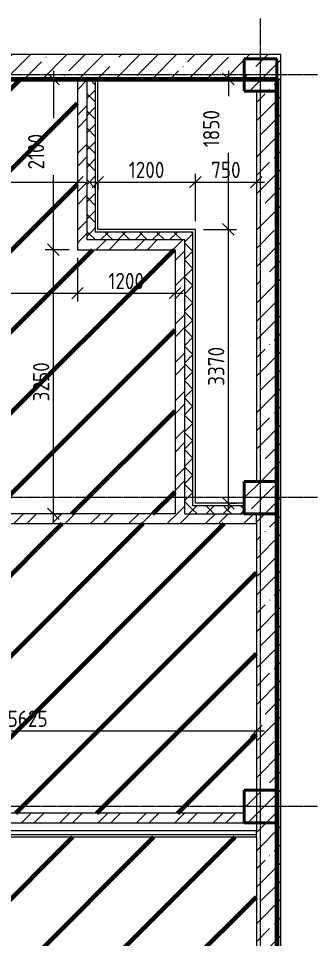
# Model space of a CAD drawing. Header units: millimetres. Extents: x -56773 to 323062, y -262288 to 76460.
# Drawn here: x -6175 to -2497, y 13180 to 24501 of the extents above; entities that cross this region are included whole.
import ezdxf

# ---------------------------------------------------------------- set-up
doc = ezdxf.new("R2010")
doc.units = ezdxf.units.MM
doc.linetypes.add('ADSK_Линия сетки', pattern=[25, 20, -2.5, 0, -2.5])
for name, color, linetype, lineweight in [('1.1) Шлифовка потолка', 5, 'Continuous', 60), ('Несущие колонны', 7, 'Continuous', 18), ('Оси', 7, 'Continuous', 9), ('Размеры', 7, 'Continuous', 9), ('Стены внутренние', 7, 'Continuous', 18), ('Стены наружные', 7, 'Continuous', 18), ('Стены штриховка', 7, 'Continuous', 9)]:
    doc.layers.add(name, color=color, linetype=linetype, lineweight=lineweight)
doc.styles.add('GOST Common_3', font='', dxfattribs={"width": 0.9, "height": 200})
doc.styles.get('GOST Common_3').set_extended_font_data('GOST Common')
doc.dimstyles.new('ADSK_Основной_2_0', dxfattribs={"dimscale": 304.8, "dimtxt": 201.142999, "dimasz": 0.463911, "dimexe": 0.328084, "dimexo": 0.328084, "dimgap": 0.164042, "dimtad": 1, "dimdec": 3, "dimrnd": 0.001, "dimdsep": 46, "dimtxsty": 'GOST Common_3', "dimblk1": 'OBLIQUE', "dimblk2": 'OBLIQUE', "dimsah": 1, "dimcen": 0.09, "dimdle": 0.328084, "dimazin": 2, "dimtfac": 1, "dimtdec": 4, "dimtix": 1, "dimtmove": 0, "dimatfit": 3, "dimfxl": 1, "dimtvp": 1, "dimtolj": 1, "dimtzin": 0, "dimlwd": 20, "dimlwe": 20, "dimarcsym": 2})
doc.dimstyles.new('ADSK_Основной_2_0_1', dxfattribs={"dimscale": 304.8, "dimtxt": 201.142999, "dimasz": 0.463911, "dimexe": 0.328084, "dimexo": 0.328084, "dimgap": 0.164042, "dimtad": 1, "dimdec": 3, "dimrnd": 0.001, "dimdsep": 46, "dimtxsty": 'GOST Common_3', "dimblk1": 'OBLIQUE', "dimblk2": 'OBLIQUE', "dimsah": 1, "dimcen": 0.09, "dimdle": 0.328084, "dimazin": 2, "dimtfac": 1, "dimtdec": 4, "dimtix": 1, "dimtmove": 1, "dimatfit": 3, "dimfxl": 1, "dimtvp": 1, "dimtolj": 1, "dimtzin": 0, "dimlwd": 20, "dimlwe": 20, "dimarcsym": 2})
pattern_1 = [(45, (0, 0), (-224.5064, 224.5064), []), (45, (224.5, 0), (-224.5064, 224.5064), [396.875, -79.375, 3.353, -76.022])]
pattern_2 = [(45, (0, 0), (-235.7317, 235.7317), []), (45, (157.15, 0), (-235.7317, 235.7317), [])]
pattern_3 = [(45, (0, 0), (-106.066, 106.066), []), (135, (0, 0), (-106.066, -106.066), [])]

# ---------------------------------------------------------------- blocks, each defined once
blk = doc.blocks.new('ADSK_КолоннаЖБ_Прямоугольная - 400x400 мм-1809659-Кладочный план подвала')
at = {"layer": 'Несущие колонны', "lineweight": 40}
for p, q in [((-200, 200), (200, 200)), ((-200, -200), (-200, 200)), ((200, 200), (200, -200)), ((200, -200), (-200, -200))]:
    blk.add_line(p, q, dxfattribs=at)
blk = doc.blocks.new('_Oblique')
at = {"color": 0, "linetype": 'ByBlock', "lineweight": -2}
blk.add_line((-0.5, -0.5), (0.5, 0.5), dxfattribs=at)
blk = doc.blocks.new('DIMBLOCK67-Кладочный план подвала')
at = {"layer": 'Defpoints', "color": 0, "transparency": 16777216}
for p in [(-5450, 21655), (-5450, 21120), (-9230, 20075)]:
    blk.add_point(p, dxfattribs=at)
at = {"layer": 'Размеры', "color": 0, "lineweight": 20, "transparency": 16777216}
for p, q in [((-5450, 21555), (-5450, 21020)), ((-9230, 20175), (-9230, 21220)), ((-9330, 21120), (-5350, 21120))]:
    blk.add_line(p, q, dxfattribs=at)
at = {"layer": 'Размеры', "color": 0, "lineweight": 20, "transparency": 16777216, "xscale": 141.4, "yscale": 141.4, "zscale": 141.4, "rotation": 180}
blk.add_blockref('_Oblique', (-9230, 21120), dxfattribs=at)
at = {"layer": 'Размеры', "color": 0, "lineweight": 20, "transparency": 16777216, "xscale": 141.4, "yscale": 141.4, "zscale": 141.4}
blk.add_blockref('_Oblique', (-5450, 21120), dxfattribs=at)
at = {"layer": 'Размеры', "color": 0, "lineweight": 9, "transparency": 16777216, "insert": (-7340, 21270), "char_height": 200, "width": 605.47, "attachment_point": 5, "style": 'GOST Common_3'}
blk.add_mtext('\\A1;3780', dxfattribs=at)
blk = doc.blocks.new('DIMBLOCK68-Кладочный план подвала')
at = {"layer": 'Defpoints', "color": 0, "transparency": 16777216}
for p in [(-5450, 21655), (-4250, 21220), (-4250, 21120)]:
    blk.add_point(p, dxfattribs=at)
at = {"layer": 'Размеры', "color": 0, "lineweight": 20, "transparency": 16777216}
for p, q in [((-5450, 21555), (-5450, 21020)), ((-5550, 21120), (-4150, 21120)), ((-4250, 21120), (-4250, 21020))]:
    blk.add_line(p, q, dxfattribs=at)
at = {"layer": 'Размеры', "color": 0, "lineweight": 20, "transparency": 16777216, "xscale": 141.4, "yscale": 141.4, "zscale": 141.4, "rotation": 180}
blk.add_blockref('_Oblique', (-5450, 21120), dxfattribs=at)
at = {"layer": 'Размеры', "color": 0, "lineweight": 20, "transparency": 16777216, "xscale": 141.4, "yscale": 141.4, "zscale": 141.4}
blk.add_blockref('_Oblique', (-4250, 21120), dxfattribs=at)
at = {"layer": 'Размеры', "color": 0, "lineweight": 9, "transparency": 16777216, "insert": (-4850, 21270), "char_height": 200, "width": 560.47, "attachment_point": 5, "style": 'GOST Common_3'}
blk.add_mtext('\\A1;1200', dxfattribs=at)
blk = doc.blocks.new('DIMBLOCK76-Кладочный план подвала')
at = {"layer": 'Defpoints', "color": 0, "transparency": 16777216}
for p in [(-8880, 23085), (-5450, 22587), (-5450, 22487)]:
    blk.add_point(p, dxfattribs=at)
at = {"layer": 'Размеры', "color": 0, "lineweight": 20, "transparency": 16777216}
for p, q in [((-8880, 22985), (-8880, 22387)), ((-8980, 22487), (-5350, 22487)), ((-5450, 22487), (-5450, 22387))]:
    blk.add_line(p, q, dxfattribs=at)
at = {"layer": 'Размеры', "color": 0, "lineweight": 20, "transparency": 16777216, "xscale": 141.4, "yscale": 141.4, "zscale": 141.4, "rotation": 180}
blk.add_blockref('_Oblique', (-8880, 22487), dxfattribs=at)
at = {"layer": 'Размеры', "color": 0, "lineweight": 20, "transparency": 16777216, "xscale": 141.4, "yscale": 141.4, "zscale": 141.4}
blk.add_blockref('_Oblique', (-5450, 22487), dxfattribs=at)
at = {"layer": 'Размеры', "color": 0, "lineweight": 9, "transparency": 16777216, "insert": (-7165, 22637), "char_height": 200, "width": 625.93, "attachment_point": 5, "style": 'GOST Common_3'}
blk.add_mtext('\\A1;3430', dxfattribs=at)
blk = doc.blocks.new('DIMBLOCK77-Кладочный план подвала')
at = {"layer": 'Defpoints', "color": 0, "transparency": 16777216}
for p in [(-5200, 22587), (-4000, 22487), (-4000, 21905)]:
    blk.add_point(p, dxfattribs=at)
at = {"layer": 'Размеры', "color": 0, "lineweight": 20, "transparency": 16777216}
for p, q in [((-4000, 22005), (-4000, 22587)), ((-5300, 22487), (-3900, 22487)), ((-5200, 22487), (-5200, 22387))]:
    blk.add_line(p, q, dxfattribs=at)
at = {"layer": 'Размеры', "color": 0, "lineweight": 20, "transparency": 16777216, "xscale": 141.4, "yscale": 141.4, "zscale": 141.4, "rotation": 180}
blk.add_blockref('_Oblique', (-5200, 22487), dxfattribs=at)
at = {"layer": 'Размеры', "color": 0, "lineweight": 20, "transparency": 16777216, "xscale": 141.4, "yscale": 141.4, "zscale": 141.4}
blk.add_blockref('_Oblique', (-4000, 22487), dxfattribs=at)
at = {"layer": 'Размеры', "color": 0, "lineweight": 9, "transparency": 16777216, "insert": (-4600, 22637), "char_height": 200, "width": 560.47, "attachment_point": 5, "style": 'GOST Common_3'}
blk.add_mtext('\\A1;1200', dxfattribs=at)
blk = doc.blocks.new('DIMBLOCK78-Кладочный план подвала')
at = {"layer": 'Defpoints', "color": 0, "transparency": 16777216}
for p in [(-3250, 22587), (-3250, 22487), (-4000, 21905)]:
    blk.add_point(p, dxfattribs=at)
at = {"layer": 'Размеры', "color": 0, "lineweight": 20, "transparency": 16777216}
for p, q in [((-4000, 22005), (-4000, 22587)), ((-4100, 22487), (-3150, 22487)), ((-3250, 22487), (-3250, 22387))]:
    blk.add_line(p, q, dxfattribs=at)
at = {"layer": 'Размеры', "color": 0, "lineweight": 20, "transparency": 16777216, "xscale": 141.4, "yscale": 141.4, "zscale": 141.4, "rotation": 180}
blk.add_blockref('_Oblique', (-4000, 22487), dxfattribs=at)
at = {"layer": 'Размеры', "color": 0, "lineweight": 20, "transparency": 16777216, "xscale": 141.4, "yscale": 141.4, "zscale": 141.4}
blk.add_blockref('_Oblique', (-3250, 22487), dxfattribs=at)
at = {"layer": 'Размеры', "color": 0, "lineweight": 9, "transparency": 16777216, "insert": (-3625, 22637), "char_height": 200, "width": 454.11, "attachment_point": 5, "style": 'GOST Common_3'}
blk.add_mtext('\\A1;750', dxfattribs=at)
blk = doc.blocks.new('DIMBLOCK79-Кладочный план подвала')
at = {"layer": 'Defpoints', "color": 0, "transparency": 16777216}
for p in [(-4000, 21905), (-3594, 21905), (-3694, 18535)]:
    blk.add_point(p, dxfattribs=at)
at = {"layer": 'Размеры', "color": 0, "lineweight": 20, "transparency": 16777216}
for p, q in [((-3594, 18435), (-3594, 22005)), ((-3900, 21905), (-3494, 21905)), ((-3594, 18535), (-3494, 18535))]:
    blk.add_line(p, q, dxfattribs=at)
at = {"layer": 'Размеры', "color": 0, "lineweight": 20, "transparency": 16777216, "xscale": 141.4, "yscale": 141.4, "zscale": 141.4}
for p, rotation in [((-3594, 21905), 90), ((-3594, 18535), 270)]:
    blk.add_blockref('_Oblique', p, dxfattribs=dict(at, rotation=rotation))
at = {"layer": 'Размеры', "color": 0, "lineweight": 9, "transparency": 16777216, "insert": (-3744, 20220), "char_height": 200, "width": 605.47, "attachment_point": 5, "rotation": 90, "style": 'GOST Common_3'}
blk.add_mtext('\\A1;3370', dxfattribs=at)
blk = doc.blocks.new('DIMBLOCK80-Кладочный план подвала')
at = {"layer": 'Defpoints', "color": 0, "transparency": 16777216}
for p in [(-3694, 23755), (-3594, 23755), (-4000, 21905)]:
    blk.add_point(p, dxfattribs=at)
at = {"layer": 'Размеры', "color": 0, "lineweight": 20, "transparency": 16777216}
for p, q in [((-3594, 23855), (-3594, 23546)), ((-3594, 23755), (-3494, 23755)), ((-3594, 21805), (-3594, 22846)), ((-3900, 21905), (-3494, 21905))]:
    blk.add_line(p, q, dxfattribs=at)
at = {"layer": 'Размеры', "color": 0, "lineweight": 20, "transparency": 16777216, "xscale": 141.4, "yscale": 141.4, "zscale": 141.4}
for p, rotation in [((-3594, 23755), 90), ((-3594, 21905), 270)]:
    blk.add_blockref('_Oblique', p, dxfattribs=dict(at, rotation=rotation))
at = {"layer": 'Размеры', "color": 0, "lineweight": 9, "transparency": 16777216, "insert": (-3905, 22915), "char_height": 200, "width": 560.47, "attachment_point": 1, "rotation": 90, "line_spacing_factor": 1.022761, "style": 'GOST Common_3'}
blk.add_mtext('\\A1;1850', dxfattribs=at)
blk = doc.blocks.new('DIMBLOCK81-Кладочный план подвала')
at = {"layer": 'Defpoints', "color": 0, "transparency": 16777216}
for p in [(-5746, 21655), (-5450, 21655), (-5846, 18405)]:
    blk.add_point(p, dxfattribs=at)
at = {"layer": 'Размеры', "color": 0, "lineweight": 20, "transparency": 16777216}
for p, q in [((-5746, 18305), (-5746, 21755)), ((-5550, 21655), (-5846, 21655)), ((-5746, 18405), (-5646, 18405))]:
    blk.add_line(p, q, dxfattribs=at)
at = {"layer": 'Размеры', "color": 0, "lineweight": 20, "transparency": 16777216, "xscale": 141.4, "yscale": 141.4, "zscale": 141.4}
for p, rotation in [((-5746, 21655), 90), ((-5746, 18405), 270)]:
    blk.add_blockref('_Oblique', p, dxfattribs=dict(at, rotation=rotation))
at = {"layer": 'Размеры', "color": 0, "lineweight": 9, "transparency": 16777216, "insert": (-5896, 20030), "char_height": 200, "width": 605.47, "attachment_point": 5, "rotation": 90, "style": 'GOST Common_3'}
blk.add_mtext('\\A1;3250', dxfattribs=at)
blk = doc.blocks.new('DIMBLOCK82-Кладочный план подвала')
at = {"layer": 'Defpoints', "color": 0, "transparency": 16777216}
for p in [(-5846, 23755), (-5746, 23755), (-5450, 21655)]:
    blk.add_point(p, dxfattribs=at)
at = {"layer": 'Размеры', "color": 0, "lineweight": 20, "transparency": 16777216}
for p, q in [((-5746, 23855), (-5746, 23272)), ((-5746, 23755), (-5646, 23755)), ((-5746, 21555), (-5746, 22572)), ((-5550, 21655), (-5846, 21655))]:
    blk.add_line(p, q, dxfattribs=at)
at = {"layer": 'Размеры', "color": 0, "lineweight": 20, "transparency": 16777216, "xscale": 141.4, "yscale": 141.4, "zscale": 141.4}
for p, rotation in [((-5746, 23755), 90), ((-5746, 21655), 270)]:
    blk.add_blockref('_Oblique', p, dxfattribs=dict(at, rotation=rotation))
at = {"layer": 'Размеры', "color": 0, "lineweight": 9, "transparency": 16777216, "insert": (-6058, 22642), "char_height": 200, "width": 560.47, "attachment_point": 1, "rotation": 90, "line_spacing_factor": 1.022761, "style": 'GOST Common_3'}
blk.add_mtext('\\A1;2100', dxfattribs=at)
blk = doc.blocks.new('DIMBLOCK207-Кладочный план подвала')
at = {"layer": 'Defpoints', "color": 0, "transparency": 16777216}
for p in [(-3250, 15834), (-3250, 15734), (-8875, 15480)]:
    blk.add_point(p, dxfattribs=at)
at = {"layer": 'Размеры', "color": 0, "lineweight": 20, "transparency": 16777216}
for p, q in [((-8875, 15580), (-8875, 15834)), ((-8975, 15734), (-3150, 15734)), ((-3250, 15734), (-3250, 15634))]:
    blk.add_line(p, q, dxfattribs=at)
at = {"layer": 'Размеры', "color": 0, "lineweight": 20, "transparency": 16777216, "xscale": 141.4, "yscale": 141.4, "zscale": 141.4, "rotation": 180}
blk.add_blockref('_Oblique', (-8875, 15734), dxfattribs=at)
at = {"layer": 'Размеры', "color": 0, "lineweight": 20, "transparency": 16777216, "xscale": 141.4, "yscale": 141.4, "zscale": 141.4}
blk.add_blockref('_Oblique', (-3250, 15734), dxfattribs=at)
at = {"layer": 'Размеры', "color": 0, "lineweight": 9, "transparency": 16777216, "insert": (-6062, 15884), "char_height": 200, "width": 605.47, "attachment_point": 5, "style": 'GOST Common_3'}
blk.add_mtext('\\A1;5625', dxfattribs=at)

msp = doc.modelspace()

# ---------------------------------------------------------------- hatches: boundary and pattern name
at = {"layer": '1.1) Шлифовка потолка', "transparency": 33554687}
h = msp.add_hatch(dxfattribs=at)
h.set_pattern_fill('ANSI31', color=256, scale=222)
h.paths.add_polyline_path([(-4250, 21654.969), (-5450, 21654.969), (-5450, 23754.969), (-9650, 23754.969), (-9650, 20074.969), (-9230, 20074.969), (-9230, 18854.969), (-8950, 18854.969), (-8950, 18404.969), (-4250, 18404.969)])
h = msp.add_hatch(dxfattribs=at)
h.set_pattern_fill('ANSI31', color=256, scale=222)
h.paths.add_polyline_path([(-3250, 18284.969), (-8875, 18284.969), (-8875, 17929.969), (-9650, 17929.969), (-9650, 15479.969), (-8875, 15479.969), (-8875, 14724.969), (-3400, 14724.969), (-3400, 15004.969), (-3250, 15004.969)])
h = msp.add_hatch(dxfattribs=at)
h.set_pattern_fill('ANSI31', color=256, scale=222)
h.paths.add_polyline_path([(-3175, 8729.969), (-3675, 8729.969), (-3675, 9604.969), (-3800, 9604.969), (-3800, 9724.969), (-3250, 9724.969), (-3250, 14429.969), (-8875, 14429.969), (-8875, 14129.969), (-9650, 14129.969), (-9650, 10079.969), (-8875, 10079.969), (-8875, 9724.969), (-5000, 9724.969), (-5000, 9604.969), (-8950, 9604.969), (-8950, 9154.969), (-9450, 9154.969), (-9650, 9154.969), (-9650, 6104.969), (-3175, 6104.969)])
at = {"layer": 'Несущие колонны', "lineweight": 9}
h = msp.add_hatch(dxfattribs=at)
h.set_pattern_fill('FP_3', color=256, style=0, pattern_type=2)
h.set_pattern_definition(pattern_1)
h.paths.add_polyline_path([(-3000, 23604.969), (-3000, 24004.969), (-3400, 24004.969), (-3400, 23604.969), (-3250, 23604.969)])
h = msp.add_hatch(dxfattribs=at)
h.set_pattern_fill('FP_3', color=256, style=0, pattern_type=2)
h.set_pattern_definition(pattern_1)
h.paths.add_polyline_path([(-3400, 18404.969), (-3000, 18404.969), (-3000, 18804.969), (-3400, 18804.969)])
h = msp.add_hatch(dxfattribs=at)
h.set_pattern_fill('FP_3', color=256, style=0, pattern_type=2)
h.set_pattern_definition(pattern_1)
h.paths.add_polyline_path([(-3000, 14604.969), (-3000, 15004.969), (-3400, 15004.969), (-3400, 14604.969)])
at = {"layer": 'Стены внутренние', "lineweight": 9}
h = msp.add_hatch(dxfattribs=at)
h.set_pattern_fill('FP_3', color=256, style=0, pattern_type=2)
h.set_pattern_definition(pattern_1)
h.paths.add_polyline_path([(-3400, 23754.969), (-3400, 24004.969), (-3000, 24004.969), (-3000, 23754.969), (-2950, 23754.969), (-2950, 24054.969), (-19550, 24054.969), (-19550, 24004.969), (-19400, 24004.969), (-19400, 23754.969), (-13800, 23754.969), (-13800, 24004.969), (-13400, 24004.969), (-13400, 23754.969), (-9400, 23754.969), (-9400, 24004.969), (-9000, 24004.969), (-9000, 23754.969), (-4290.9359, 23754.969)])
h = msp.add_hatch(dxfattribs=at)
h.set_pattern_fill('FP_2', color=256, style=0, pattern_type=2)
h.set_pattern_definition(pattern_2)
h.paths.add_polyline_path([(-5330, 21774.969), (-5330, 23754.969), (-5450, 23754.969), (-5450, 21774.969)])
h = msp.add_hatch(dxfattribs=at)
h.set_pattern_fill('FP_3', color=256, style=0, pattern_type=2)
h.set_pattern_definition(pattern_1)
h.paths.add_polyline_path([(-2950, 9354.969), (-2950, 23754.969), (-3000, 23754.969), (-3000, 23604.969), (-3250, 23604.969), (-3250, 18804.969), (-3000, 18804.969), (-3000, 18404.969), (-3250, 18404.969), (-3250, 9604.969), (-3000, 9604.969), (-3000, 9354.969)])
h = msp.add_hatch(dxfattribs=at)
h.set_pattern_fill('FP_2', color=256, style=0, pattern_type=2)
h.set_pattern_definition(pattern_2)
h.paths.add_polyline_path([(-4250, 21654.969), (-4250, 21774.969), (-5450, 21774.969), (-5450, 21654.969), (-4290.9359, 21654.969)])
h = msp.add_hatch(dxfattribs=at)
h.set_pattern_fill('FP_2', color=256, style=0, pattern_type=2)
h.set_pattern_definition(pattern_2)
h.paths.add_polyline_path([(-4250, 18404.969), (-4130, 18404.969), (-4130, 21774.969), (-4250, 21774.969), (-4250, 20076.8567)])
h = msp.add_hatch(dxfattribs=at)
h.set_pattern_fill('FP_2', color=256, style=0, pattern_type=2)
h.set_pattern_definition(pattern_2)
h.paths.add_polyline_path([(-3250, 18284.969), (-3250, 18404.969), (-8950, 18404.969), (-8950, 18284.969), (-7008.8652, 18284.969)])
h = msp.add_hatch(dxfattribs=at)
h.set_pattern_fill('FP_2', color=256, style=0, pattern_type=2)
h.set_pattern_definition(pattern_2)
h.paths.add_polyline_path([(-3400, 14604.969), (-3400, 14724.969), (-8950, 14724.969), (-8950, 14604.969), (-7008.8652, 14604.969)])
at = {"layer": 'Стены наружные', "lineweight": 9}
h = msp.add_hatch(dxfattribs=at)
h.set_pattern_fill('FP_24', color=256, style=0, pattern_type=2)
h.set_pattern_definition(pattern_3)
h.paths.add_polyline_path([(-5230, 21874.969), (-5230, 23754.969), (-5330, 23754.969), (-5330, 21874.969)])
h = msp.add_hatch(dxfattribs=at)
h.set_pattern_fill('FP_24', color=256, style=0, pattern_type=2)
h.set_pattern_definition(pattern_3)
h.paths.add_polyline_path([(-4130, 21774.969), (-4130, 21874.969), (-5330, 21874.969), (-5330, 21774.969), (-4290.9359, 21774.969)])
h = msp.add_hatch(dxfattribs=at)
h.set_pattern_fill('FP_24', color=256, style=0, pattern_type=2)
h.set_pattern_definition(pattern_3)
h.paths.add_polyline_path([(-4130, 18404.969), (-4030, 18404.969), (-4030, 21874.969), (-4130, 21874.969), (-4130, 20076.8567)])
h = msp.add_hatch(dxfattribs=at)
h.set_pattern_fill('FP_24', color=256, style=0, pattern_type=2)
h.set_pattern_definition(pattern_3)
h.paths.add_polyline_path([(-3400, 18404.969), (-3400, 18504.969), (-4030, 18504.969), (-4030, 18404.969), (-4000, 18404.969)])

# ---------------------------------------------------------------- linework, layer by layer
at = {"layer": '1.1) Шлифовка потолка'}
msp.add_lwpolyline([(-3000, 2954.969), (-9650, 2954.969), (-9650, 23754.969), (-3000, 23754.969)], close=True, dxfattribs=at)
at = {"layer": 'Несущие колонны', "lineweight": 9}
for p, q in [((-3400, 23754.969), (-3400, 23604.969)), ((-3400, 23604.969), (-3250, 23604.969)), ((-3250, 18804.969), (-3400, 18804.969)), ((-3400, 18804.969), (-3400, 18404.969)), ((-3400, 18404.969), (-3250, 18404.969)), ((-3000, 15004.969), (-3400, 15004.969)), ((-3400, 15004.969), (-3400, 14604.969)), ((-3000, 14604.969), (-3000, 15004.969)), ((-3400, 14604.969), (-3000, 14604.969))]:
    msp.add_line(p, q, dxfattribs=at)
at = {"layer": 'Оси', "linetype": 'ADSK_Линия сетки', "lineweight": 5}
for p, q in [((-3200, -10973.8823), (-3200, 24500.9141)), ((-2497.4038, 23804.969), (-25240.0967, 23804.969)), ((-2497.4038, 18604.969), (-25240.0967, 18604.969)), ((-2497.4038, 14804.969), (-25240.0967, 14804.969))]:
    msp.add_line(p, q, dxfattribs=at)
at = {"layer": 'Стены внутренние', "lineweight": 5}
for p, q in [((-2950, 24054.969), (-19850, 24054.969)), ((-2950, 9654.969), (-2950, 24054.969)), ((-8880, 23754.969), (-5450, 23754.969)), ((-5450, 23754.969), (-5450, 21654.969)), ((-5330, 21774.969), (-5330, 23754.969)), ((-5200, 23754.969), (-3400, 23754.969)), ((-3250, 23604.969), (-3250, 18804.969)), ((-4130, 21774.969), (-5330, 21774.969)), ((-4130, 18404.969), (-4130, 21774.969)), ((-5450, 21654.969), (-4250, 21654.969)), ((-4250, 21654.969), (-4250, 18404.969)), ((-4250, 18404.969), (-8950, 18404.969)), ((-3250, 18404.969), (-3400, 18404.969)), ((-8875, 18284.969), (-3250, 18284.969)), ((-3250, 18284.969), (-3250, 14504.969)), ((-3400, 14724.969), (-8875, 14724.969)), ((-3400, 14604.969), (-3400, 14724.969)), ((-8950, 14604.969), (-3400, 14604.969)), ((-3250, 14504.969), (-8950, 14504.969)), ((-8875, 14429.969), (-3250, 14429.969)), ((-3250, 14429.969), (-3250, 9724.969))]:
    msp.add_line(p, q, dxfattribs=at)
at = {"layer": 'Стены наружные', "lineweight": 9}
for p, q in [((-5200, 21904.969), (-5200, 23754.969)), ((-4000, 21904.969), (-5200, 21904.969)), ((-4000, 18534.969), (-4000, 21904.969)), ((-3400, 18534.969), (-4000, 18534.969)), ((-3400, 18404.969), (-3400, 18534.969)), ((-4130, 18404.969), (-3400, 18404.969))]:
    msp.add_line(p, q, dxfattribs=at)
at = {"layer": 'Стены штриховка', "lineweight": 9}
for p, q in [((-5200, 23754.969), (-5450, 23754.969)), ((-5230, 23754.969), (-5230, 21874.969)), ((-5230, 21874.969), (-4030, 21874.969)), ((-4030, 18504.969), (-4030, 21874.969)), ((-3400, 18504.969), (-4030, 18504.969)), ((-3250, 18284.969), (-3250, 18404.969)), ((-3250, 14429.969), (-3250, 14504.969)), ((-3250, 14454.969), (-8900, 14454.969))]:
    msp.add_line(p, q, dxfattribs=at)

# ---------------------------------------------------------------- block references
at = {"layer": 'Несущие колонны', "lineweight": 40, "rotation": 89.9999999999999}
for p in [(-3200, 23804.969), (-3200, 18604.969), (-3200, 14804.969)]:
    msp.add_blockref('ADSK_КолоннаЖБ_Прямоугольная - 400x400 мм-1809659-Кладочный план подвала', p, dxfattribs=at)

# ---------------------------------------------------------------- dimensions: what is measured, and where the dimension line sits
at = {"layer": 'Размеры', "lineweight": 9}
for base, p1, p2, override, picture, middle in [((-5746.2812, 23754.969), (-5450, 21654.969), (-5846.2661, 23754.969), {"dimpost": '<>', "dimfxl": 2137.060323}, 'DIMBLOCK82-Кладочный план подвала', (-5924.3135, 22922.1334)), ((-3594.1123, 23754.969), (-4000, 21904.969), (-3694.0972, 23754.969), {"dimpost": '<>', "dimfxl": 1875.120403}, 'DIMBLOCK80-Кладочный план подвала', (-3772.1446, 23195.5647))]:
    dim = msp.add_linear_dim(base=base, p1=p1, p2=p2, angle=90, dimstyle='ADSK_Основной_2_0_1', override=override, dxfattribs=at)
    dim.commit()
    dim.dimension.update_dxf_attribs({"geometry": picture, "text_midpoint": middle, "dimtype": 160, "text_rotation": 90})
for base, p1, p2, override, picture, middle in [((-5450, 22487.3313), (-8880, 23084.969), (-5450, 22587.3162), {"dimpost": '<>', "dimfxl": 3465.913772}, 'DIMBLOCK76-Кладочный план подвала', (-7165, 22637.3313)), ((-4000, 22487.3313), (-5200, 22587.3162), (-4000, 21904.969), {"dimpost": '<>', "dimfxl": 1380.433898}, 'DIMBLOCK77-Кладочный план подвала', (-4600, 22637.3313)), ((-3250, 22487.3313), (-4000, 21904.969), (-3250, 22587.3162), {"dimpost": '<>', "dimfxl": 1013.951551}, 'DIMBLOCK78-Кладочный план подвала', (-3625, 22637.3313)), ((-5450, 21120.1748), (-9230, 20074.969), (-5450, 21654.969), {"dimpost": '<>', "dimfxl": 4096.925677}, 'DIMBLOCK67-Кладочный план подвала', (-7340, 21270.1748)), ((-4250, 21120.1748), (-5450, 21654.969), (-4250, 21220.1597), {"dimpost": '<>', "dimfxl": 1276.345988}, 'DIMBLOCK68-Кладочный план подвала', (-4850, 21270.1748)), ((-3250, 15733.5374), (-8875, 15479.969), (-3250, 15833.5223), {"dimpost": '<>', "dimfxl": 5636.100156}, 'DIMBLOCK207-Кладочный план подвала', (-6062.5, 15883.5374))]:
    dim = msp.add_linear_dim(base=base, p1=p1, p2=p2, dimstyle='ADSK_Основной_2_0', override=override, dxfattribs=at)
    dim.commit()
    dim.dimension.update_dxf_attribs({"geometry": picture, "text_midpoint": middle})
for base, p1, p2, override, picture, middle in [((-3594.1123, 21904.969), (-3694.0972, 18534.969), (-4000, 21904.969), {"dimpost": '<>', "dimfxl": 3383.855276}, 'DIMBLOCK79-Кладочный план подвала', (-3744.1123, 20219.969)), ((-5746.2812, 21654.969), (-5846.2661, 18404.969), (-5450, 21654.969), {"dimpost": '<>', "dimfxl": 3274.068848}, 'DIMBLOCK81-Кладочный план подвала', (-5896.2812, 20029.969))]:
    dim = msp.add_linear_dim(base=base, p1=p1, p2=p2, angle=90, dimstyle='ADSK_Основной_2_0', override=override, dxfattribs=at)
    dim.commit()
    dim.dimension.update_dxf_attribs({"geometry": picture, "text_midpoint": middle})

doc.saveas('drawing.dxf')
